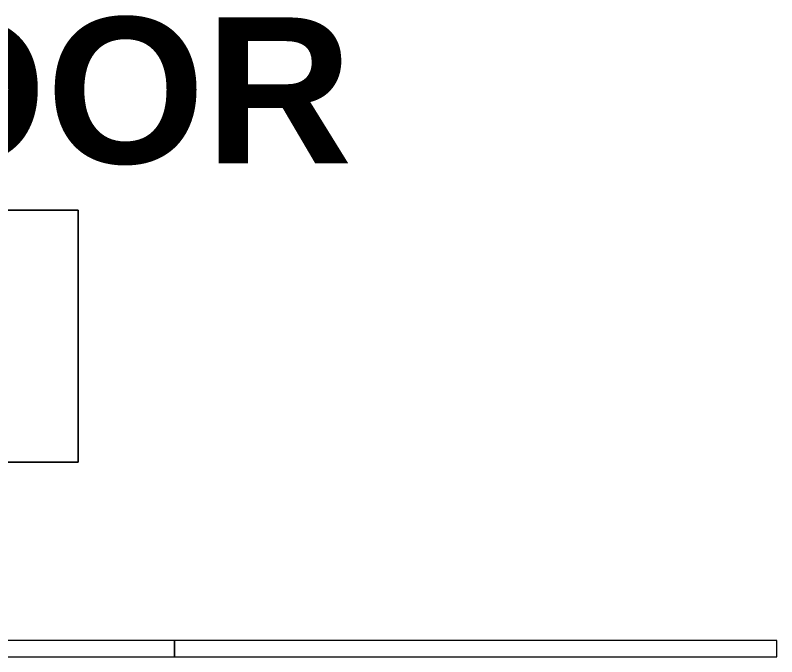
# Model space of a CAD drawing. Header units: inches. Extents: x -326 to 986, y -79 to 1436.
# Drawn here: x 404.64 to 451.55, y 131.35 to 170.9 of the extents above; entities that cross this region are included whole.
import ezdxf

# ---------------------------------------------------------------- set-up
doc = ezdxf.new("R2010")
doc.units = ezdxf.units.IN
doc.header["$MEASUREMENT"] = 0
doc.layers.add('A-AREA-IDEN', color=2, linetype='Continuous', lineweight=9)
doc.layers.add('A-GLAZ-CURT', color=52, linetype='Continuous', lineweight=9)
doc.styles.add('Swis721 Lt BT_B', font='', dxfattribs={"height": 9})
doc.styles.get('Swis721 Lt BT_B').set_extended_font_data('Swis721 Lt BT', bold=True)

# ---------------------------------------------------------------- blocks, each defined once
blk = doc.blocks.new('System Panel - Glazed-8641705-Level XX  POWER _ SIGNAL NEW')
at = {"layer": 'A-GLAZ-CURT', "lineweight": 13}
for p, q in [((18, 1.75), (-18, 1.75)), ((-18, 1.75), (-18, 0.75)), ((18, 0.75), (18, 1.75)), ((-18, 0.75), (18, 0.75))]:
    blk.add_line(p, q, dxfattribs=at)
blk = doc.blocks.new('System Panel - Glazed-8643259-Level XX  POWER _ SIGNAL NEW')
at = {"layer": 'A-GLAZ-CURT', "lineweight": 13}
for p, q in [((18.548, 1.75), (-18.548, 1.75)), ((-18.548, 1.75), (-18.548, 0.75)), ((18.548, 0.75), (18.548, 1.75)), ((-18.548, 0.75), (18.548, 0.75))]:
    blk.add_line(p, q, dxfattribs=at)
blk = doc.blocks.new('Room Tag - Room Name and Number-3379422-Level XX  POWER _ SIGNAL NEW')
at = {"layer": 'A-AREA-IDEN'}
for p, q in [((-0.18806, -0.16357), (-0.18806, -0.00182)), ((-0.18806, -0.00182), (0.18694, -0.00182)), ((0.18694, -0.00182), (-0.18806, -0.00182)), ((-0.18806, -0.00182), (-0.18806, -0.16357)), ((0.18694, -0.00182), (0.18694, -0.16357)), ((0.18694, -0.16357), (0.18694, -0.00182)), ((0.18694, -0.16357), (-0.18806, -0.16357)), ((-0.18806, -0.16357), (0.18694, -0.16357))]:
    blk.add_line(p, q, dxfattribs=at)

msp = doc.modelspace()

# ---------------------------------------------------------------- block references
at = {"layer": 'A-AREA-IDEN', "xscale": 95.99999999999994, "yscale": 95.99999999999994, "zscale": 95.99999999999994}
msp.add_blockref('Room Tag - Room Name and Number-3379422-Level XX  POWER _ SIGNAL NEW', (390.576, 159.045), dxfattribs=at)
at = {"layer": 'A-GLAZ-CURT', "rotation": 180}
for name, p in [('System Panel - Glazed-8641705-Level XX  POWER _ SIGNAL NEW', (396.453, 133.097)), ('System Panel - Glazed-8643259-Level XX  POWER _ SIGNAL NEW', (433.001, 133.097))]:
    msp.add_blockref(name, p, dxfattribs=at)

# ---------------------------------------------------------------- texts
at = {"layer": 'A-AREA-IDEN', "insert": (356.968, 170.762), "char_height": 9, "width": 81.204, "attachment_point": 1, "style": 'Swis721 Lt BT_B'}
msp.add_mtext('CORRIDOR', dxfattribs=at)

doc.saveas('drawing.dxf')
